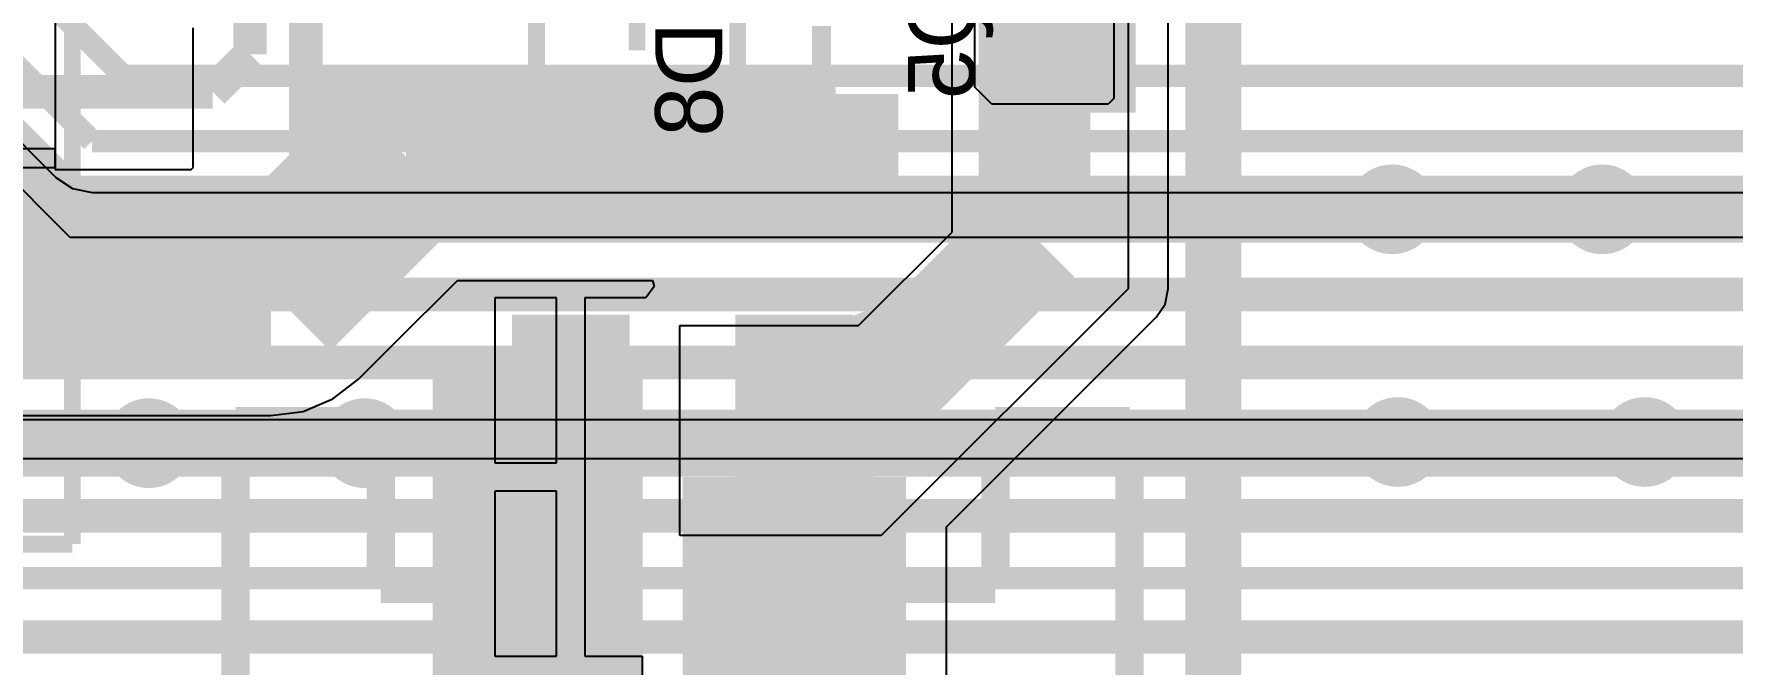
# Model space of a CAD drawing. Extents: x 81 to 196, y 150 to 213.
# Drawn here: x 106.42 to 121.62, y 179.56 to 185.2 of the extents above; entities that cross this region are included whole.
import ezdxf

# ---------------------------------------------------------------- set-up
doc = ezdxf.new("R2010")
doc.units = 0
doc.header["$MEASUREMENT"] = 0
for name, color, linetype in [('BOTTOMLAYER', 5, 'CONTINUOUS'), ('BOTTOMOVERLAY', 54, 'CONTINUOUS'), ('BOTTOMPASTE', 16, 'CONTINUOUS'), ('BOTTOMSOLDER', 6, 'CONTINUOUS'), ('MULTILAYER', 9, 'CONTINUOUS'), ('TOPLAYER', 1, 'CONTINUOUS')]:
    doc.layers.add(name, color=color, linetype=linetype)

msp = doc.modelspace()

# ---------------------------------------------------------------- linework, layer by layer
at = {"layer": 'BOTTOMLAYER'}
for p, q in [((116.087774, 188.585226), (116.087774, 184.622826)), ((114.843174, 184.724426), (114.843174, 187.416826)), ((114.639974, 183.429026), (114.639974, 185.486426)), ((116.214774, 185.486426), (116.214774, 182.921026)), ((116.571631, 182.921026), (116.571631, 185.486426)), ((106.613574, 185.359426), (106.613574, 183.987826)), ((107.846777, 184.005116), (107.846777, 185.257844)), ((114.995574, 184.572026), (114.843174, 184.724426)), ((116.087774, 184.622826), (116.036974, 184.572026)), ((116.036974, 184.572026), (114.995574, 184.572026)), ((106.613574, 184.174232), (101.678217, 184.174232)), ((106.613574, 184.005116), (106.613574, 184.174232)), ((101.716022, 184.005116), (106.613574, 184.005116)), ((106.613574, 183.987826), (107.829487, 183.987826)), ((107.829487, 183.987826), (107.846777, 184.005116)), ((113.801774, 182.590826), (114.639974, 183.429026)), ((109.641102, 182.423699), (110.212528, 182.995125)), ((110.212528, 182.995125), (111.957914, 182.995125)), ((111.957914, 182.995125), (111.973952, 182.942263)), ((111.099976, 182.840254), (110.547983, 182.840254)), ((110.547983, 182.840254), (110.547983, 181.363244)), ((111.099976, 181.363244), (111.099976, 182.840254)), ((111.898295, 182.840254), (111.353976, 182.840254)), ((111.353976, 182.840254), (111.353976, 179.632234)), ((111.973952, 182.942263), (111.898295, 182.840254)), ((116.214774, 182.921026), (114.004974, 180.711226)), ((116.544466, 182.784463), (116.571631, 182.921026)), ((114.58862, 180.7902), (116.46711, 182.66869)), ((116.46711, 182.66869), (116.544466, 182.784463)), ((112.201574, 180.711226), (112.201574, 182.590826)), ((112.201574, 182.590826), (113.801774, 182.590826)), ((109.328504, 182.111101), (109.641097, 182.423694)), ((109.641097, 182.423694), (109.641099, 182.423694)), ((109.641099, 182.423694), (109.641102, 182.423699)), ((109.09872, 181.93478), (109.328499, 182.111099)), ((109.328499, 182.111099), (109.328501, 182.111096)), ((109.328501, 182.111096), (109.328504, 182.111101)), ((108.831131, 181.823939), (109.020343, 181.902316)), ((109.020343, 181.902316), (109.09872, 181.93478)), ((102.424939, 181.786136), (108.543971, 181.786136)), ((108.543971, 181.786136), (108.543974, 181.786134)), ((108.543974, 181.786136), (108.831131, 181.823939)), ((108.543974, 181.786134), (108.543974, 181.786136)), ((110.547983, 181.363244), (111.099976, 181.363244)), ((111.099976, 181.109244), (110.547983, 181.109244)), ((110.547983, 181.109244), (110.547983, 179.632234)), ((111.099976, 179.632234), (111.099976, 181.109244)), ((114.004974, 180.711226), (112.201574, 180.711226)), ((114.58862, 175.424546), (114.58862, 180.7902)), ((110.547983, 179.632234), (111.099976, 179.632234)), ((111.353976, 179.632234), (111.865324, 179.632234)), ((111.865324, 179.632234), (111.865324, 171.023039))]:
    msp.add_line(p, q, dxfattribs=at)
for points, const_width in [([(115.376574, 185.308626), (115.376574, 188.000028)], 1.000001), ([(108.856572, 183.208224), (108.856572, 187.002628)], 0.299999), ([(108.356573, 185.019625), (108.356573, 186.192152)], 0.299999), ([(115.376574, 183.385846), (115.376574, 185.308626)], 1.000001), ([(115.630574, 185.054626), (115.376574, 185.308626)], 1.000001), ([(108.020975, 184.684027), (108.356573, 185.019625)], 0.299999), ([(108.020975, 184.684027), (94.381175, 184.684027)], 0.299999), ([(108.856572, 183.208224), (109.752963, 184.104615)], 1.5), ([(113.598574, 184.104615), (109.752963, 184.104615)], 1.5), ([(108.543974, 182.895626), (108.856572, 183.208224)], 1.5), ([(113.226972, 181.236244), (115.376574, 183.385846)], 1.000001), ([(108.543974, 182.895626), (101.965374, 182.895626)], 1.5), ([(113.226972, 170.459024), (113.226972, 181.236244)], 2.000001)]:
    msp.add_lwpolyline(points, dxfattribs=dict(at, const_width=const_width))
at = {"layer": 'BOTTOMLAYER', "const_width": 1.000001}
msp.add_lwpolyline([(114.678028, 182.6873, -0.198912), (113.226972, 182.086252)], format="xyb", dxfattribs=at)
at = {"layer": 'BOTTOMLAYER'}
for points, const_width in [([(114.678028, 182.437301, 1), (114.678028, 182.9373, 1)], 0.499999), ([(113.226972, 181.836253, 1), (113.226972, 182.336252, 1)], 0.499999), ([(111.363374, 181.389025, 1), (111.363374, 181.689024, 1)], 0.299999)]:
    msp.add_lwpolyline(points, format="xyb", close=True, dxfattribs=dict(at, const_width=const_width))
for points in [[(116.180573, 184.597426), (116.180573, 185.511826), (115.080575, 184.597426), (115.080575, 185.511826)], [(109.890174, 184.216426), (109.890174, 184.851426), (108.856572, 184.216426), (108.856572, 184.851426)], [(111.120575, 183.466628), (112.520573, 183.466628), (111.120575, 184.766626), (112.520573, 184.766626)], [(114.055774, 183.647415), (114.055774, 184.561815), (113.141374, 183.647415), (113.141374, 184.561815)], [(111.651969, 182.586254), (110.801983, 182.586254), (111.651969, 179.886234), (110.801983, 179.886234)], [(113.651965, 182.586254), (112.801979, 182.586254), (113.651965, 179.886234), (112.801979, 179.886234)], [(111.871374, 179.238026), (111.871374, 182.362226), (109.991774, 179.238026), (109.991774, 182.362226)]]:
    msp.add_solid(points, dxfattribs=at)
at = {"layer": 'BOTTOMOVERLAY'}
for points, const_width in [([(116.976774, 150.078826), (116.976774, 188.178826)], 0.499999), ([(106.765974, 180.635026), (106.765974, 187.239026)], 0.15), ([(110.920573, 184.416626), (110.920573, 187.216626)], 0.15), ([(112.720575, 184.416626), (112.720575, 187.216626)], 0.15), ([(111.820574, 185.054626), (111.820574, 186.578626)], 0.15), ([(113.471574, 184.841215), (113.471574, 185.273015)], 0.17), ([(115.757574, 183.596615), (115.757574, 184.104615)], 0.17), ([(115.757574, 183.596615), (114.614574, 183.596615)], 0.17), ([(108.226982, 175.094295), (108.226982, 181.736243)], 0.254), ([(109.52703, 181.736218), (108.227007, 181.736218)], 0.254), ([(109.52703, 180.236221), (109.52703, 181.736218)], 0.254), ([(116.226991, 181.736243), (115.026994, 181.736243)], 0.254), ([(115.026994, 180.236246), (115.026994, 181.736243)], 0.254), ([(116.226991, 175.094295), (116.226991, 181.736243)], 0.254), ([(106.765974, 180.635026), (85.785574, 180.635026)], 0.15), ([(110.626977, 180.236221), (109.52703, 180.236221)], 0.254), ([(115.026994, 180.236246), (113.883079, 180.236246)], 0.254)]:
    msp.add_lwpolyline(points, dxfattribs=dict(at, const_width=const_width))
at = {"layer": 'BOTTOMPASTE'}
for points in [[(116.180573, 184.597426), (116.180573, 185.511826), (115.080575, 184.597426), (115.080575, 185.511826)], [(111.120575, 183.466628), (112.520573, 183.466628), (111.120575, 184.766626), (112.520573, 184.766626)], [(114.055774, 183.647415), (114.055774, 184.561815), (113.141374, 183.647415), (113.141374, 184.561815)], [(111.651969, 182.586254), (110.801983, 182.586254), (111.651969, 179.886234), (110.801983, 179.886234)], [(113.651965, 182.586254), (112.801979, 182.586254), (113.651965, 179.886234), (112.801979, 179.886234)]]:
    msp.add_solid(points, dxfattribs=at)
at = {"layer": 'BOTTOMSOLDER', "const_width": 0.401599}
for points in [[(118.576974, 183.431426, 1), (118.576974, 183.833026, 1)], [(120.456574, 183.431426, 1), (120.456574, 183.833026, 1)], [(107.451774, 181.338225, 1), (107.451774, 181.739824, 1)], [(109.382174, 181.338225, 1), (109.382174, 181.739824, 1)], [(111.363374, 181.338225, 1), (111.363374, 181.739824, 1)], [(118.627774, 181.348626, 1), (118.627774, 181.750226, 1)], [(120.837574, 181.348626, 1), (120.837574, 181.750226, 1)]]:
    msp.add_lwpolyline(points, format="xyb", close=True, dxfattribs=at)
at = {"layer": 'BOTTOMSOLDER'}
for points in [[(116.282173, 184.495826), (116.282173, 185.613426), (114.978975, 184.495826), (114.978975, 185.613426)], [(111.018975, 183.365028), (112.622173, 183.365028), (111.018975, 184.868226), (112.622173, 184.868226)], [(114.157374, 183.545815), (114.157374, 184.663415), (113.039774, 183.545815), (113.039774, 184.663415)], [(111.753569, 182.687854), (110.700383, 182.687854), (111.753569, 179.784634), (110.700383, 179.784634)], [(113.753565, 182.687854), (112.700379, 182.687854), (113.753565, 179.784634), (112.700379, 179.784634)]]:
    msp.add_solid(points, dxfattribs=at)
at = {"layer": 'MULTILAYER', "const_width": 0.299999}
msp.add_lwpolyline([(111.363374, 181.389025, 1), (111.363374, 181.689024, 1)], format="xyb", close=True, dxfattribs=at)
at = {"layer": 'TOPLAYER'}
for p, q in [((106.748537, 183.380022), (105.39617, 184.732389)), ((105.857342, 184.679394), (106.619342, 183.917394)), ((106.619342, 183.917394), (106.768191, 183.817936)), ((106.768191, 183.817936), (106.943769, 183.783011)), ((106.943769, 183.783011), (106.943771, 183.783008)), ((106.943771, 183.783008), (106.943771, 183.783011)), ((106.943771, 183.783011), (106.943774, 183.783008)), ((106.943774, 183.783008), (106.943774, 183.783011)), ((106.943774, 183.783011), (179.028971, 183.783011)), ((180.646611, 183.380022), (106.748537, 183.380022)), ((106.181774, 181.75083), (181.365771, 181.75083)), ((177.581171, 181.398822), (105.681737, 181.398822))]:
    msp.add_line(p, q, dxfattribs=at)
for points, const_width in [([(107.223174, 184.826026), (106.596975, 185.452225)], 0.2), ([(106.704849, 183.632226), (105.556375, 184.7807)], 0.599999), ([(106.943774, 184.241826), (106.181774, 185.003826)], 0.2), ([(178.698774, 184.826026), (107.223174, 184.826026)], 0.2), ([(106.537374, 182.870226), (104.886374, 184.521226)], 0.299999), ([(179.028974, 184.241826), (106.943774, 184.241826)], 0.2), ([(180.044974, 183.632226), (106.704849, 183.632226)], 0.599999), ([(180.857774, 182.870226), (106.537374, 182.870226)], 0.299999), ([(181.365774, 182.260626), (106.181774, 182.260626)], 0.299999), ([(125.180974, 181.539025), (105.841411, 181.539025)], 0.599999), ([(177.581174, 180.889026), (105.470574, 180.889026)], 0.299999), ([(177.225574, 180.330226), (105.191174, 180.330226)], 0.2), ([(176.836776, 179.804624), (104.954776, 179.804624)], 0.299999)]:
    msp.add_lwpolyline(points, dxfattribs=dict(at, const_width=const_width))
at = {"layer": 'TOPLAYER', "const_width": 0.299999}
for points in [[(118.576974, 183.482226, 1), (118.576974, 183.782226, 1)], [(120.456574, 183.482226, 1), (120.456574, 183.782226, 1)], [(107.451774, 181.389025, 1), (107.451774, 181.689024, 1)], [(109.382174, 181.389025, 1), (109.382174, 181.689024, 1)], [(111.363374, 181.389025, 1), (111.363374, 181.689024, 1)], [(118.627774, 181.399426, 1), (118.627774, 181.699426, 1)], [(120.837574, 181.399426, 1), (120.837574, 181.699426, 1)]]:
    msp.add_lwpolyline(points, format="xyb", close=True, dxfattribs=at)

# ---------------------------------------------------------------- texts
at = {"layer": 'BOTTOMOVERLAY', "text_generation_flag": 2}
for s, p in [('Q5', (114.843174, 185.689626)), ('D8', (112.582574, 185.308629))]:
    msp.add_text(s, height=0.599999, rotation=90, dxfattribs=at).set_placement(p)

doc.saveas('drawing.dxf')
